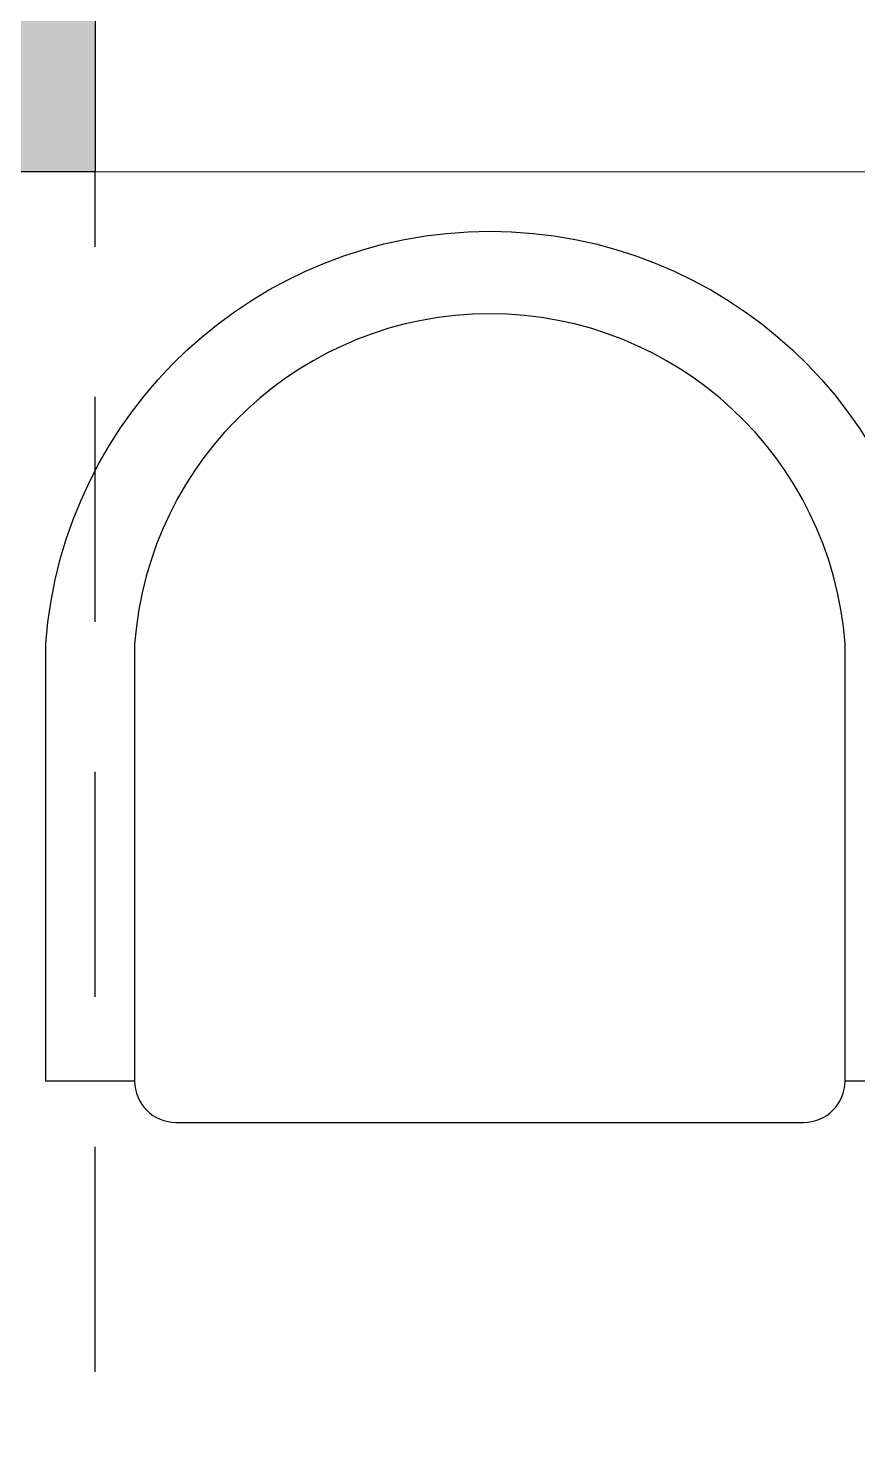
# Model space of a CAD drawing. Header units: metres. Extents: x -22 to 564, y 0 to 143.
# Drawn here: x 223.739 to 224.292, y 52.935 to 53.871 of the extents above; entities that cross this region are included whole.
import ezdxf

# ---------------------------------------------------------------- set-up
doc = ezdxf.new("R2010")
doc.units = ezdxf.units.M
doc.linetypes.add('XREF 2N NEURO-ONCOLOGIA$0$HIDDE150', pattern=[0.24, 0.15, -0.09])
for name, color, linetype in [('XREF 2N NEURO-ONCOLOGIA$0$-CG-M-WALL', 7, 'Continuous'), ('XREF 2N NEURO-ONCOLOGIA$0$COLUMNAS', 6, 'Continuous'), ('XREF 2N NEURO-ONCOLOGIA$0$MOBILIARIO', 161, 'Continuous'), ('XREF 2N NEURO-ONCOLOGIA$0$PROYECCIÓN', 252, 'XREF 2N NEURO-ONCOLOGIA$0$HIDDE150')]:
    doc.layers.add(name, color=color, linetype=linetype)
doc.layers.add('XREF 2N NEURO-ONCOLOGIA$0$MUROS DE TABLAROCA', color=150, linetype='Continuous', lineweight=13)

# ---------------------------------------------------------------- blocks, each defined once
blk = doc.blocks.new('XREF 2N NEURO-ONCOLOGIA$0$C-1')
at = {"layer": 'XREF 2N NEURO-ONCOLOGIA$0$-CG-M-WALL', "true_color": 0x636466}
h = blk.add_hatch(color=251, dxfattribs=at)
h.dxf.hatch_style = 1
h.paths.add_polyline_path([(-0.5, -0.5), (-0.5, 0.5), (0.5, 0.5), (0.5, -0.5)])
blk.add_lwpolyline([(-0.5, -0.5), (-0.5, 0.5), (0.5, 0.5), (0.5, -0.5)], close=True)
blk = doc.blocks.new('XREF 2N NEURO-ONCOLOGIA$0$Ref Arq Nivel 2$0$Silla 2')
blk.add_lwpolyline([(-0.21538, -0.025, -0.414214), (-0.19038, 0), (0.19038, 0, -0.414214), (0.21538, -0.025)], format="xyb")
blk.add_lwpolyline([(-0.21538, -0.29), (-0.21538, -0.025), (-0.26923, -0.025), (-0.26923, -0.29, 0.928571), (0.26923, -0.29), (0.26923, -0.025), (0.21538, -0.025), (0.21538, -0.29, -0.928571)], format="xyb", close=True)
blk = doc.blocks.new('XREF 2N NEURO-ONCOLOGIA')
at = {"layer": 'XREF 2N NEURO-ONCOLOGIA$0$MUROS DE TABLAROCA'}
blk.add_line((20.32393, 23.25765), (20.32393, 22.06406), dxfattribs=at)
at = {"layer": 'XREF 2N NEURO-ONCOLOGIA$0$PROYECCIÓN'}
blk.add_line((16.02393, 23.25765, 0), (20.32393, 23.25764), dxfattribs=at)
at = {"layer": 'XREF 2N NEURO-ONCOLOGIA$0$COLUMNAS'}
blk.add_blockref('XREF 2N NEURO-ONCOLOGIA$0$C-1', (20.82393, 23.75765), dxfattribs=at)
at = {"layer": 'XREF 2N NEURO-ONCOLOGIA$0$MOBILIARIO', "xscale": -1.099999999999994, "yscale": 1.099999999999994, "zscale": 1.099999999999994, "rotation": 90}
blk.add_blockref('XREF 2N NEURO-ONCOLOGIA$0$Ref Arq Nivel 2$0$Silla 2', (19.69032, 22.99446, 0), dxfattribs=at)

msp = doc.modelspace()

# ---------------------------------------------------------------- block references
at = {"rotation": 90}
msp.add_blockref('XREF 2N NEURO-ONCOLOGIA', (247.04125, 33.45112), dxfattribs=at)

doc.saveas('drawing.dxf')
